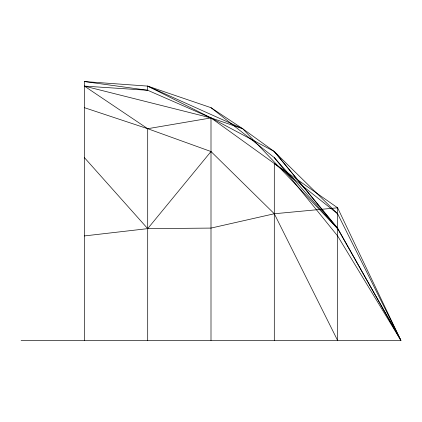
<?xml version="1.0" encoding="UTF-8"?>
<svg xmlns="http://www.w3.org/2000/svg" width="422" height="422" viewBox="0 0 422 422"><rect width="100%" height="100%" fill="white"/><g stroke="black" fill="none" stroke-linecap="round" stroke-linejoin="round"><path stroke-width="0.63" d="M84.4 340.438L84.4 81.562L147.7 86.099L211 117.923L274.3 163.488L337.6 207.793L337.6 340.438L274.3 213.754L211 151.535L147.7 228.634L84.4 235.935M84.4 107.679L147.7 128.705L211 117.923L242.65 128.694L274.3 151.519L337.6 213.748L400.9 340.438L21.1 340.438M211 151.535L147.7 128.705L84.4 86.104L147.7 90.266L211 117.923L274.3 151.519L337.6 228.075L400.9 340.438L337.6 207.793L274.3 213.754L211 228.086L147.7 228.634L84.4 157.622M84.4 81.562L147.7 90.266L147.7 86.099L211 107.684L242.65 128.694L337.6 228.624L400.9 340.438L337.6 235.935L274.3 157.622L211 107.684M84.4 86.104L211 117.923L211 340.438M147.7 86.099L242.65 128.694M337.6 213.748L274.3 163.488L274.3 340.438M274.3 157.622L337.6 228.624L274.3 151.519M147.7 128.705L147.7 340.438"/></g></svg>
